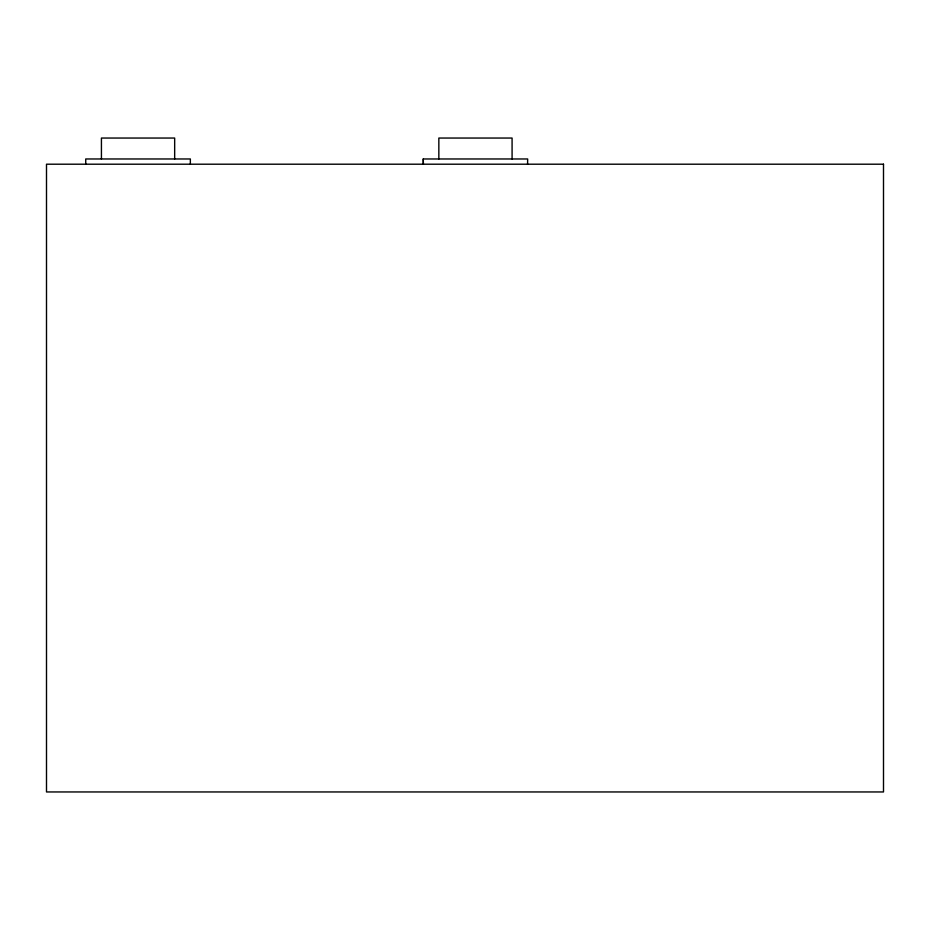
<?xml version="1.0" encoding="UTF-8"?>
<svg xmlns="http://www.w3.org/2000/svg" width="930" height="930" viewBox="0 0 930 930"><rect width="100%" height="100%" fill="white"/><g stroke="black" fill="none" stroke-linecap="round" stroke-linejoin="round"><path stroke-width="1.4" d="M423.278 158.972L423.359 164.203L423.255 158.972L527.67 158.972L527.566 164.203M512.081 158.972L512.081 138.047L438.844 138.047L438.844 158.972M190.348 164.203L190.359 158.972L85.734 158.972L85.734 164.203M174.666 158.972L174.666 138.047L101.428 138.047L101.428 158.972M883.5 164.203L46.5 164.203L46.5 791.953L883.5 791.953L883.5 164.203"/></g></svg>
